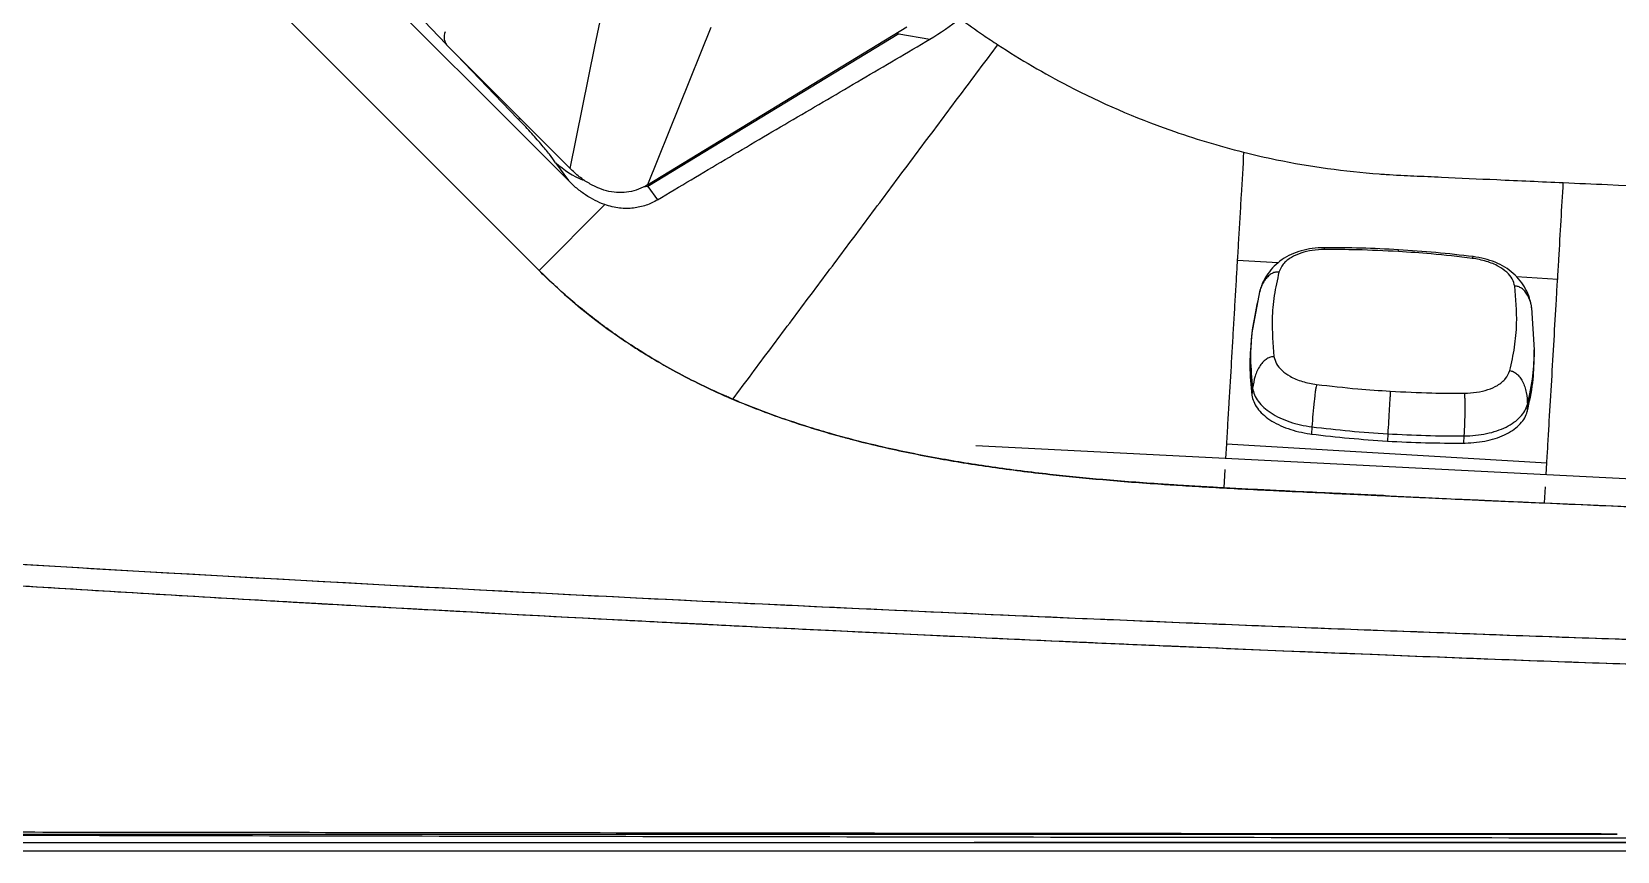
# Model space of a CAD drawing. Extents: x -2 to 78, y -19 to 124.
# Drawn here: x 5.04 to 18.63, y 0 to 7.02 of the extents above; entities that cross this region are included whole.
import ezdxf

# ---------------------------------------------------------------- set-up
doc = ezdxf.new("R2010")
doc.units = 0
doc.header["$MEASUREMENT"] = 0
doc.layers.add('1', color=4, linetype='Continuous')
doc.layers.add('GEOMETRY', color=2, linetype='Continuous', lineweight=25)

# ---------------------------------------------------------------- blocks, each defined once
blk = doc.blocks.new('2026 BEAM 220')
at = {"layer": 'GEOMETRY'}
for p, q in [((4.977, 11.369), (11.369, 4.977)), ((4.977, 11.369), (11.369, 4.977)), ((11.848, 6.896), (11.958, 7.432)), ((10.385, 7.111), (10.574, 6.915)), ((12.299, 5.71), (14.521, 7.062)), ((12.84, 7.057), (12.299, 5.71)), ((14.451, 7.004), (12.301, 5.696)), ((14.433, 7.008), (14.451, 7.004)), ((14.451, 7.004), (14.717, 6.958)), ((14.717, 6.958), (14.718, 6.958)), ((10.588, 6.897), (11.634, 5.851)), ((10.663, 6.822), (11.185, 6.279)), ((11.634, 5.851), (11.848, 6.896)), ((11.511, 5.899), (11.62, 5.746)), ((12.301, 5.696), (12.265, 5.69)), ((12.301, 5.696), (12.383, 5.581)), ((11.932, 5.54), (11.369, 4.977)), ((17.701, 5.041), (17.351, 5.062)), ((20.097, 4.9), (19.745, 4.921)), ((17.542, 4.794), (17.477, 4.441)), ((17.547, 4.807), (17.542, 4.794)), ((19.875, 4.655), (19.872, 4.668)), ((19.899, 4.296), (19.875, 4.655)), ((17.477, 4.441), (17.471, 4.381)), ((19.898, 4.235), (19.899, 4.296)), ((17.483, 3.968), (17.476, 3.909)), ((19.838, 3.828), (19.837, 3.768)), ((17.974, 3.576), (17.987, 3.575)), ((17.991, 3.636), (17.987, 3.575)), ((18.641, 3.577), (18.638, 3.514)), ((19.294, 3.558), (19.291, 3.497)), ((28.785, 2.782), (15.111, 3.474)), ((17.259, 3.491), (17.252, 3.366)), ((17.259, 3.491), (20.004, 3.329)), ((19.291, 3.497), (19.304, 3.497)), ((17.246, 3.27), (17.237, 3.113)), ((19.998, 3.227), (20.004, 3.329)), ((19.984, 2.984), (19.992, 3.121)), ((2.898, 0.148), (20.608, 0.148)), ((2.898, 0.076), (15.098, 0.076)), ((77.49, 0), (2.898, 0))]:
    blk.add_line(p, q, dxfattribs=at)
at = {"layer": 'GEOMETRY', "flags": 128}
for points in [[(5.746, 11.62), (7.683, 9.683), (9.692, 7.674), (11.62, 5.746)], [(11.185, 6.279), (11.206, 6.274), (11.212, 6.273)], [(12.288, 5.704), (12.301, 5.696), (12.301, 5.696), (12.301, 5.696)]]:
    blk.add_lwpolyline(points, dxfattribs=at)
at = {"layer": 'GEOMETRY'}
blk.add_arc((12.068, 6.51), 0.826, 227.6785, 247.1813, dxfattribs=at)
blk.add_ellipse((10.653, 6.97), major_axis=(-0.0402, 0.0965), ratio=0.922128, start_param=0.683509, end_param=1.990534, dxfattribs=at)
for points in [[(14.718, 6.958), (14.809, 7.012), (14.895, 7.071), (14.976, 7.135)], [(17.991, 3.636), (18.099, 3.624), (18.315, 3.599), (18.533, 3.584), (18.641, 3.577)], [(18.641, 3.577), (18.75, 3.571), (18.968, 3.56), (19.185, 3.559), (19.294, 3.558)], [(19.984, 2.984), (20.689, 2.953), (21.371, 2.925), (22.029, 2.898)]]:
    blk.add_open_spline(points, degree=3, dxfattribs=at)
for points, knots in [([(14.976, 7.135), (15.042, 7.086), (15.149, 7.01), (15.258, 6.937), (15.3, 6.91)], [0.72083401, 0.72083401, 0.72083401, 0.72083401, 0.76910042, 0.79826641, 0.79826641, 0.79826641, 0.79826641]), ([(12.383, 5.581), (12.575, 5.696), (12.769, 5.811), (13.157, 6.041), (13.352, 6.156), (13.742, 6.385), (13.938, 6.499), (14.329, 6.729), (14.524, 6.843), (14.718, 6.958)], [0, 0, 0, 0, 0.25, 0.25, 0.5, 0.5, 0.75, 0.75, 1, 1, 1, 1]), ([(13.029, 3.873), (13.137, 4.018), (13.354, 4.308), (13.679, 4.743), (14.004, 5.177), (14.328, 5.611), (14.652, 6.044), (14.976, 6.477), (15.192, 6.765), (15.3, 6.91)], [0, 0, 0, 0, 0.142857, 0.285714, 0.428572, 0.571427, 0.714282, 0.85714, 1, 1, 1, 1]), ([(15.3, 6.91), (15.495, 6.782), (15.97, 6.505), (16.678, 6.198), (17.192, 6.043), (17.406, 5.99)], [0.22825335, 0.22825335, 0.22825335, 0.22825335, 0.25128495, 0.28253495, 0.30428159, 0.30428159, 0.30428159, 0.30428159]), ([(11.511, 5.899), (11.496, 5.921), (11.478, 5.945), (11.447, 5.985), (11.436, 5.999), (11.411, 6.028), (11.399, 6.044), (11.371, 6.076), (11.357, 6.092), (11.326, 6.127), (11.31, 6.145), (11.26, 6.201), (11.224, 6.239), (11.185, 6.279)], [0, 0, 0, 0, 0.25, 0.25, 0.375, 0.375, 0.5, 0.5, 0.625, 0.625, 0.75, 0.75, 1, 1, 1, 1]), ([(17.406, 5.99), (17.399, 5.866), (17.388, 5.682), (17.374, 5.438), (17.363, 5.257), (17.356, 5.133), (17.352, 5.068), (17.351, 5.062)], [0.6811199, 0.6811199, 0.6811199, 0.6811199, 0.8061199, 0.8686199, 0.9311199, 0.9936199, 1, 1, 1, 1]), ([(17.406, 5.99), (17.499, 5.966), (17.883, 5.879), (18.292, 5.822), (18.647, 5.798), (18.709, 5.794), (18.751, 5.792), (18.754, 5.792)], [0.18332672, 0.18332672, 0.18332672, 0.18332672, 0.19283008, 0.22212695, 0.22408008, 0.22798633, 0.22825335, 0.22825335, 0.22825335, 0.22825335]), ([(12.299, 5.71), (12.274, 5.696), (12.224, 5.669), (12.141, 5.647), (12.056, 5.641), (11.969, 5.651), (11.882, 5.678), (11.796, 5.721), (11.711, 5.778), (11.66, 5.826), (11.634, 5.851)], [0, 0, 0, 0, 0.141313, 0.273868, 0.398783, 0.51844, 0.635542, 0.752967, 0.873573, 1, 1, 1, 1]), ([(11.932, 5.54), (11.876, 5.56), (11.821, 5.588), (11.755, 5.632), (11.742, 5.641), (11.717, 5.66), (11.704, 5.67), (11.667, 5.701), (11.643, 5.723), (11.62, 5.746)], [0, 0, 0, 0, 0.5, 0.5, 0.625, 0.625, 0.75, 0.75, 1, 1, 1, 1]), ([(18.754, 5.792), (18.791, 5.79), (18.907, 5.785), (19.18, 5.772), (19.607, 5.753), (19.955, 5.737), (20.145, 5.729)], [0.13746811, 0.13746811, 0.13746811, 0.13746811, 0.14110734, 0.14891984, 0.16454484, 0.18332672, 0.18332672, 0.18332672, 0.18332672]), ([(20.097, 4.9), (20.098, 4.929), (20.102, 4.986), (20.112, 5.156), (20.126, 5.405), (20.139, 5.621), (20.145, 5.729)], [0.6877181, 0.6877181, 0.6877181, 0.6877181, 0.71875, 0.75, 0.875, 1, 1, 1, 1]), ([(20.145, 5.729), (20.272, 5.723), (20.899, 5.696), (21.527, 5.67), (22.029, 5.65)], [0.07539087, 0.07539087, 0.07539087, 0.07539087, 0.08785899, 0.13746811, 0.13746811, 0.13746811, 0.13746811]), ([(12.383, 5.581), (12.352, 5.563), (12.32, 5.547), (12.269, 5.529), (12.251, 5.524), (12.215, 5.516), (12.196, 5.513), (12.139, 5.506), (12.099, 5.506), (12.038, 5.513), (12.017, 5.517), (11.974, 5.527), (11.953, 5.533), (11.932, 5.54)], [0, 0, 0, 0, 0.25, 0.25, 0.375, 0.375, 0.5, 0.5, 0.75, 0.75, 0.875, 0.875, 1, 1, 1, 1]), ([(18.094, 5.171), (18.061, 5.17), (17.995, 5.167), (17.9, 5.147), (17.812, 5.115), (17.734, 5.071), (17.667, 5.016), (17.612, 4.95), (17.573, 4.884), (17.558, 4.838), (17.552, 4.82)], [0, 0, 0, 0, 0.137641, 0.271439, 0.402884, 0.533159, 0.661192, 0.787651, 0.913874, 1, 1, 1, 1]), ([(18.734, 5.153), (18.628, 5.159), (18.414, 5.17), (18.201, 5.171), (18.094, 5.171)], [0, 0, 0, 0, 0.499994, 1, 1, 1, 1]), ([(18.099, 5.156), (18.099, 5.161), (18.097, 5.17), (18.095, 5.17), (18.094, 5.17)], [0, 0, 0, 0, 0.525461, 1, 1, 1, 1]), ([(17.351, 5.062), (17.348, 5.009), (17.342, 4.898), (17.332, 4.728), (17.321, 4.552), (17.311, 4.376), (17.297, 4.141), (17.283, 3.906), (17.271, 3.701), (17.265, 3.598), (17.262, 3.54), (17.26, 3.509), (17.259, 3.493), (17.259, 3.491)], [0.123447, 0.123447, 0.123447, 0.123447, 0.1795668, 0.2420668, 0.3045668, 0.3670668, 0.4295668, 0.5545668, 0.6170668, 0.6483168, 0.6639418, 0.6795668, 0.6811199, 0.6811199, 0.6811199, 0.6811199]), ([(18.099, 5.156), (18.064, 5.154), (17.993, 5.151), (17.895, 5.127), (17.808, 5.088), (17.739, 5.032), (17.719, 4.986), (17.709, 4.962)], [0, 0, 0, 0, 0.186661, 0.373374, 0.560001, 0.780011, 1, 1, 1, 1]), ([(18.733, 5.138), (18.615, 5.144), (18.403, 5.155), (18.192, 5.155), (18.099, 5.156)], [0, 0, 0, 0, 0.559986, 1, 1, 1, 1]), ([(18.733, 5.138), (18.734, 5.143), (18.734, 5.152), (18.734, 5.152), (18.734, 5.152)], [0, 0, 0, 0, 0.528611, 1, 1, 1, 1]), ([(19.365, 5.08), (19.247, 5.094), (19.038, 5.118), (18.826, 5.132), (18.733, 5.138)], [0, 0, 0, 0, 0.559986, 1, 1, 1, 1]), ([(19.372, 5.095), (19.266, 5.107), (19.054, 5.132), (18.841, 5.146), (18.734, 5.153)], [0, 0, 0, 0, 0.500006, 1, 1, 1, 1]), ([(19.365, 5.08), (19.366, 5.085), (19.369, 5.094), (19.371, 5.094), (19.372, 5.094)], [0, 0, 0, 0, 0.525469, 1, 1, 1, 1]), ([(19.73, 4.842), (19.724, 4.862), (19.713, 4.904), (19.664, 4.962), (19.59, 5.015), (19.489, 5.058), (19.406, 5.073), (19.365, 5.08)], [0, 0, 0, 0, 0.186845, 0.373701, 0.560409, 0.780222, 1, 1, 1, 1]), ([(19.869, 4.681), (19.865, 4.701), (19.856, 4.748), (19.824, 4.818), (19.778, 4.89), (19.718, 4.953), (19.646, 5.006), (19.562, 5.048), (19.47, 5.079), (19.405, 5.09), (19.372, 5.095)], [0, 0, 0, 0, 0.086105, 0.212158, 0.338516, 0.466508, 0.596801, 0.728314, 0.862217, 1, 1, 1, 1]), ([(13.029, 3.873), (13.016, 3.879), (12.991, 3.89), (12.89, 3.934), (12.73, 4.008), (12.515, 4.12), (12.309, 4.239), (12.151, 4.34), (12.038, 4.417), (11.966, 4.468), (11.896, 4.52), (11.826, 4.573), (11.758, 4.627), (11.691, 4.682), (11.624, 4.739), (11.559, 4.797), (11.494, 4.855), (11.431, 4.915), (11.389, 4.956), (11.369, 4.977)], [0, 0, 0, 0, 0.020691, 0.0413, 0.163975, 0.284607, 0.403418, 0.520638, 0.564447, 0.608169, 0.651819, 0.695408, 0.738951, 0.782462, 0.825953, 0.869439, 0.912933, 0.956449, 1, 1, 1, 1]), ([(11.369, 4.977), (11.596, 4.75), (11.843, 4.547), (12.119, 4.362), (12.127, 4.357), (12.143, 4.346), (12.151, 4.341), (12.176, 4.325), (12.192, 4.314), (12.242, 4.282), (12.275, 4.262), (12.376, 4.2), (12.445, 4.161), (12.656, 4.045), (12.801, 3.973), (12.957, 3.904), (12.961, 3.902), (12.97, 3.898), (12.975, 3.897), (12.988, 3.891), (12.997, 3.887), (13.023, 3.876), (13.041, 3.868), (13.094, 3.845), (13.13, 3.831), (13.239, 3.787), (13.313, 3.759), (13.539, 3.678), (13.695, 3.628), (13.859, 3.58), (13.861, 3.58), (13.866, 3.579), (13.868, 3.578), (13.875, 3.576), (13.879, 3.575), (13.893, 3.571), (13.902, 3.568), (13.93, 3.561), (13.948, 3.556), (14.003, 3.54), (14.041, 3.531), (14.154, 3.501), (14.23, 3.483), (14.465, 3.429), (14.626, 3.396), (14.796, 3.365), (14.798, 3.365), (14.802, 3.364), (14.805, 3.364), (14.811, 3.362), (14.816, 3.361), (14.83, 3.359), (14.839, 3.357), (14.867, 3.352), (14.885, 3.349), (14.942, 3.34), (14.979, 3.333), (15.094, 3.315), (15.172, 3.303), (15.409, 3.269), (15.574, 3.248), (15.747, 3.229), (15.749, 3.229), (15.754, 3.228), (15.756, 3.228), (15.763, 3.227), (15.767, 3.227), (15.781, 3.225), (15.79, 3.224), (15.817, 3.221), (15.836, 3.219), (15.891, 3.214), (15.929, 3.21), (16.043, 3.199), (16.12, 3.191), (16.36, 3.17), (16.527, 3.157), (16.704, 3.145), (16.704, 3.145), (16.706, 3.145), (16.707, 3.145), (16.71, 3.145), (16.712, 3.145), (16.719, 3.144), (16.723, 3.144), (16.735, 3.143), (16.744, 3.143), (16.769, 3.141), (16.786, 3.14), (16.838, 3.137), (16.874, 3.134), (16.983, 3.128), (17.059, 3.123), (17.299, 3.109), (17.474, 3.1), (17.663, 3.091), (17.663, 3.091), (17.663, 3.091), (17.664, 3.091), (17.665, 3.091), (17.666, 3.091), (17.668, 3.091), (17.669, 3.091), (17.674, 3.091), (17.677, 3.091), (17.686, 3.09), (17.692, 3.09), (17.713, 3.089), (17.727, 3.088), (17.774, 3.086), (17.81, 3.084), (17.93, 3.079), (18.027, 3.074), (18.146, 3.069), (18.148, 3.068), (18.155, 3.068), (18.158, 3.068), (18.167, 3.068), (18.173, 3.067), (18.192, 3.066), (18.204, 3.066), (18.24, 3.064), (18.263, 3.063), (18.331, 3.06), (18.374, 3.058), (18.494, 3.052), (18.563, 3.049), (18.622, 3.046)], [0, 0, 0, 0, 0.125, 0.125, 0.128906, 0.128906, 0.132812, 0.132812, 0.140625, 0.140625, 0.15625, 0.15625, 0.1875, 0.1875, 0.25, 0.25, 0.251953, 0.251953, 0.253906, 0.253906, 0.257812, 0.257812, 0.265625, 0.265625, 0.28125, 0.28125, 0.3125, 0.3125, 0.375, 0.375, 0.375977, 0.375977, 0.376953, 0.376953, 0.378906, 0.378906, 0.382812, 0.382812, 0.390625, 0.390625, 0.40625, 0.40625, 0.4375, 0.4375, 0.5, 0.5, 0.500977, 0.500977, 0.501953, 0.501953, 0.503906, 0.503906, 0.507812, 0.507812, 0.515625, 0.515625, 0.53125, 0.53125, 0.5625, 0.5625, 0.625, 0.625, 0.625977, 0.625977, 0.626953, 0.626953, 0.628906, 0.628906, 0.632812, 0.632812, 0.640625, 0.640625, 0.65625, 0.65625, 0.6875, 0.6875, 0.75, 0.75, 0.750488, 0.750488, 0.750977, 0.750977, 0.751953, 0.751953, 0.753906, 0.753906, 0.757812, 0.757812, 0.765625, 0.765625, 0.78125, 0.78125, 0.8125, 0.8125, 0.875, 0.875, 0.875244, 0.875244, 0.875488, 0.875488, 0.875977, 0.875977, 0.876953, 0.876953, 0.878906, 0.878906, 0.882812, 0.882812, 0.890625, 0.890625, 0.90625, 0.90625, 0.9375, 0.9375, 0.938477, 0.938477, 0.939453, 0.939453, 0.941406, 0.941406, 0.945312, 0.945312, 0.953125, 0.953125, 0.96875, 0.96875, 1, 1, 1, 1]), ([(17.709, 4.962), (17.699, 4.963), (17.678, 4.963), (17.647, 4.951), (17.617, 4.929), (17.579, 4.885), (17.553, 4.838), (17.545, 4.8), (17.544, 4.793)], [0, 0, 0, 0, 0.1003085, 0.2166074, 0.3566044, 0.5228516, 0.916773, 1, 1, 1, 1]), ([(17.709, 4.962), (17.694, 4.895), (17.665, 4.762), (17.643, 4.52), (17.657, 4.345), (17.666, 4.238)], [0, 0, 0, 0, 0.280017, 0.560061, 1, 1, 1, 1]), ([(20.004, 3.329), (20.004, 3.333), (20.005, 3.351), (20.007, 3.383), (20.011, 3.441), (20.017, 3.542), (20.029, 3.744), (20.046, 4.033), (20.066, 4.38), (20.081, 4.639), (20.091, 4.813), (20.095, 4.871), (20.097, 4.9), (20.097, 4.9)], [0.1212453, 0.1212453, 0.1212453, 0.1212453, 0.125, 0.140625, 0.15625, 0.1875, 0.25, 0.375, 0.5, 0.625, 0.65625, 0.6875, 0.6877181, 0.6877181, 0.6877181, 0.6877181]), ([(19.687, 4.118), (19.702, 4.184), (19.731, 4.318), (19.754, 4.56), (19.739, 4.735), (19.73, 4.842)], [0, 0, 0, 0, 0.280017, 0.560061, 1, 1, 1, 1]), ([(19.874, 4.655), (19.873, 4.661), (19.87, 4.7), (19.85, 4.749), (19.818, 4.798), (19.791, 4.823), (19.761, 4.839), (19.74, 4.841), (19.73, 4.842)], [0, 0, 0, 0, 0.082697, 0.476817, 0.643179, 0.783282, 0.899659, 1, 1, 1, 1]), ([(17.527, 4.714), (17.509, 4.632), (17.474, 4.468), (17.459, 4.219), (17.475, 4.052), (17.483, 3.968)], [0, 0, 0, 0, 0.333331, 0.666669, 1, 1, 1, 1]), ([(17.472, 4.381), (17.466, 4.307), (17.452, 4.15), (17.468, 3.992), (17.476, 3.909)], [0, 0, 0, 0, 0.471898, 1, 1, 1, 1]), ([(17.666, 4.238), (17.656, 4.237), (17.635, 4.235), (17.603, 4.219), (17.573, 4.194), (17.535, 4.145), (17.499, 4.068), (17.489, 4.002), (17.483, 3.968)], [0, 0, 0, 0, 0.075054, 0.162074, 0.266825, 0.391217, 0.685963, 1, 1, 1, 1]), ([(17.666, 4.238), (17.672, 4.217), (17.683, 4.176), (17.732, 4.118), (17.806, 4.065), (17.907, 4.021), (17.99, 4.007), (18.031, 4)], [0, 0, 0, 0, 0.1868454, 0.373701, 0.5604087, 0.7802215, 1, 1, 1, 1]), ([(19.837, 3.768), (19.855, 3.85), (19.89, 4.005), (19.894, 4.162), (19.897, 4.236)], [0, 0, 0, 0, 0.529352, 1, 1, 1, 1]), ([(19.838, 3.828), (19.856, 3.91), (19.891, 4.065), (19.895, 4.223), (19.897, 4.297)], [0, 0, 0, 0, 0.527509, 1, 1, 1, 1]), ([(19.297, 3.924), (19.332, 3.926), (19.404, 3.929), (19.501, 3.953), (19.588, 3.992), (19.658, 4.048), (19.677, 4.094), (19.687, 4.118)], [0, 0, 0, 0, 0.186661, 0.373374, 0.560001, 0.780011, 1, 1, 1, 1]), ([(19.687, 4.118), (19.697, 4.115), (19.718, 4.111), (19.748, 4.091), (19.774, 4.062), (19.807, 4.009), (19.833, 3.929), (19.836, 3.862), (19.838, 3.828)], [0, 0, 0, 0, 0.075043, 0.162079, 0.26686, 0.391279, 0.686033, 1, 1, 1, 1]), ([(17.483, 3.968), (17.487, 3.949), (17.496, 3.911), (17.529, 3.855), (17.577, 3.802), (17.639, 3.754), (17.715, 3.712), (17.8, 3.678), (17.892, 3.651), (17.958, 3.641), (17.991, 3.636)], [0, 0, 0, 0, 0.125614, 0.249921, 0.374322, 0.500224, 0.626008, 0.750296, 0.874495, 1, 1, 1, 1]), ([(18.031, 4), (18.03, 3.993), (18.027, 3.979), (18.021, 3.946), (18.016, 3.905), (18.008, 3.835), (17.999, 3.742), (17.994, 3.672), (17.991, 3.636)], [0, 0, 0, 0, 0.075049, 0.162076, 0.266841, 0.391246, 0.685996, 1, 1, 1, 1]), ([(18.031, 4), (18.149, 3.986), (18.359, 3.962), (18.57, 3.948), (18.663, 3.942)], [0, 0, 0, 0, 0.559986, 1, 1, 1, 1]), ([(18.663, 3.942), (18.663, 3.935), (18.662, 3.921), (18.66, 3.887), (18.657, 3.846), (18.653, 3.777), (18.648, 3.682), (18.643, 3.613), (18.641, 3.577)], [0, 0, 0, 0, 0.075048, 0.162077, 0.266843, 0.39125, 0.686, 1, 1, 1, 1]), ([(18.663, 3.942), (18.781, 3.936), (18.993, 3.925), (19.204, 3.924), (19.297, 3.924)], [0, 0, 0, 0, 0.559986, 1, 1, 1, 1]), ([(17.237, 3.113), (17.188, 3.116), (17.094, 3.121), (16.957, 3.129), (16.827, 3.137), (16.575, 3.154), (16.215, 3.181), (15.731, 3.229), (15.262, 3.287), (14.863, 3.351), (14.549, 3.412), (14.311, 3.463), (14.08, 3.519), (13.898, 3.569), (13.76, 3.61), (13.664, 3.639), (13.569, 3.67), (13.476, 3.701), (13.384, 3.733), (13.293, 3.767), (13.204, 3.801), (13.115, 3.837), (13.057, 3.861), (13.029, 3.873)], [0, 0, 0, 0, 0.033824, 0.065864, 0.096118, 0.124588, 0.241728, 0.34826, 0.464047, 0.571926, 0.630295, 0.687007, 0.742095, 0.795597, 0.81919, 0.842553, 0.86569, 0.888605, 0.911302, 0.933786, 0.95606, 0.97813, 1, 1, 1, 1]), ([(17.476, 3.909), (17.481, 3.89), (17.489, 3.852), (17.522, 3.796), (17.568, 3.744), (17.629, 3.696), (17.702, 3.654), (17.786, 3.62), (17.877, 3.593), (17.941, 3.582), (17.974, 3.576)], [0, 0, 0, 0, 0.125117, 0.2502166, 0.375217, 0.5000282, 0.6248184, 0.7497946, 0.8748885, 1, 1, 1, 1]), ([(19.297, 3.924), (19.298, 3.917), (19.299, 3.903), (19.301, 3.869), (19.301, 3.828), (19.301, 3.758), (19.299, 3.664), (19.296, 3.594), (19.294, 3.558)], [0, 0, 0, 0, 0.075048, 0.162077, 0.266845, 0.391253, 0.686004, 1, 1, 1, 1]), ([(19.294, 3.558), (19.327, 3.559), (19.394, 3.562), (19.489, 3.577), (19.577, 3.601), (19.657, 3.633), (19.725, 3.674), (19.778, 3.721), (19.818, 3.772), (19.831, 3.809), (19.838, 3.828)], [0, 0, 0, 0, 0.125505, 0.249704, 0.373992, 0.499776, 0.625678, 0.750079, 0.874386, 1, 1, 1, 1]), ([(19.304, 3.497), (19.337, 3.499), (19.403, 3.502), (19.496, 3.518), (19.583, 3.542), (19.661, 3.575), (19.726, 3.615), (19.779, 3.662), (19.818, 3.713), (19.831, 3.75), (19.837, 3.768)], [0, 0, 0, 0, 0.125112, 0.250206, 0.375182, 0.499972, 0.624783, 0.749783, 0.874883, 1, 1, 1, 1]), ([(17.987, 3.575), (18.095, 3.562), (18.311, 3.537), (18.529, 3.522), (18.638, 3.514)], [0, 0, 0, 0, 0.499999, 1, 1, 1, 1]), ([(18.638, 3.514), (18.747, 3.509), (18.964, 3.498), (19.182, 3.497), (19.291, 3.497)], [0, 0, 0, 0, 0.500001, 1, 1, 1, 1]), ([(18.622, 3.046), (18.578, 3.048), (18.481, 3.053), (18.321, 3.06), (18.108, 3.07), (17.885, 3.081), (17.651, 3.092), (17.447, 3.102), (17.305, 3.109), (17.237, 3.113)], [0, 0, 0, 0, 0.095066, 0.210566, 0.3465, 0.557276, 0.693, 0.851433, 1, 1, 1, 1]), ([(18.622, 3.046), (18.654, 3.044), (18.739, 3.04), (18.901, 3.033), (19.13, 3.022), (19.397, 3.01), (19.689, 2.997), (19.883, 2.989), (19.984, 2.984)], [0, 0, 0, 0, 0.069705, 0.188516, 0.356434, 0.573457, 0.777112, 1, 1, 1, 1]), ([(18.622, 3.046), (18.694, 3.042), (18.902, 3.033), (19.29, 3.015), (19.335, 3.013), (19.389, 3.011), (19.394, 3.011), (19.401, 3.01), (19.402, 3.01), (19.403, 3.01), (19.404, 3.01), (19.405, 3.01), (19.406, 3.01), (19.408, 3.01), (19.41, 3.01), (19.418, 3.009), (19.424, 3.009), (19.444, 3.008), (19.457, 3.008), (19.523, 3.005), (19.577, 3.002), (19.744, 2.995), (19.861, 2.99), (19.984, 2.984)], [0.0000001, 0.0000001, 0.0000001, 0.0000001, 0.5, 0.5, 0.5625, 0.5625, 0.5703125, 0.5703125, 0.5712891, 0.5712891, 0.5722656, 0.5722656, 0.5742188, 0.5742188, 0.578125, 0.578125, 0.59375, 0.59375, 0.625, 0.625, 0.75, 0.75, 1, 1, 1, 1]), ([(19.984, 2.984), (20.124, 2.978), (20.402, 2.966), (20.817, 2.948), (21.226, 2.931), (21.629, 2.914), (21.896, 2.904), (22.029, 2.898)], [0, 0, 0, 0, 0.205451, 0.408176, 0.608176, 0.805451, 1, 1, 1, 1]), ([(29.244, 1.587), (29.091, 1.59), (28.786, 1.596), (28.329, 1.605), (27.872, 1.615), (27.416, 1.625), (26.959, 1.635), (26.503, 1.646), (26.047, 1.657), (25.591, 1.668), (25.135, 1.68), (24.68, 1.692), (24.224, 1.704), (23.769, 1.717), (23.315, 1.73), (22.86, 1.744), (22.406, 1.758), (21.952, 1.772), (21.498, 1.787), (21.044, 1.802), (20.59, 1.817), (20.137, 1.833), (19.684, 1.849), (19.231, 1.866), (18.778, 1.883), (18.326, 1.9), (17.873, 1.917), (17.421, 1.935), (16.969, 1.953), (16.518, 1.972), (15.667, 2.008), (14.417, 2.063), (12.77, 2.14), (11.125, 2.223), (9.48, 2.31), (7.836, 2.402), (6.465, 2.484), (5.506, 2.543), (5.04, 2.572), (4.807, 2.587), (4.67, 2.595), (4.448, 2.609), (4.133, 2.631), (3.787, 2.656), (3.511, 2.678), (3.302, 2.695), (3.1, 2.712), (2.968, 2.723), (2.903, 2.729)], [0, 0, 0, 0, 0.017347, 0.034687, 0.052019, 0.069343, 0.08666, 0.103968, 0.12127, 0.138563, 0.155849, 0.173128, 0.190398, 0.207661, 0.224917, 0.242165, 0.259405, 0.276638, 0.293863, 0.311081, 0.328291, 0.345494, 0.362689, 0.379877, 0.397057, 0.41423, 0.431395, 0.448553, 0.465704, 0.482847, 0.499982, 0.562618, 0.625164, 0.687621, 0.74999, 0.812526, 0.874994, 0.906245, 0.921871, 0.928122, 0.932809, 0.937497, 0.953368, 0.968748, 0.976946, 0.984887, 0.992571, 1, 1, 1, 1]), ([(29.244, 1.587), (25.156, 1.665), (21.069, 1.786), (14.941, 2.036), (12.899, 2.131), (8.816, 2.344), (6.775, 2.462), (4.735, 2.591)], [0, 0, 0, 0, 0.5, 0.5, 0.75, 0.75, 1, 1, 1, 1]), ([(2.886, 2.538), (3.082, 2.525), (3.291, 2.511), (3.625, 2.488), (3.739, 2.481), (3.973, 2.465), (4.093, 2.457), (4.275, 2.445), (4.336, 2.441), (4.428, 2.435), (4.458, 2.433), (4.497, 2.43), (4.504, 2.43), (4.516, 2.429), (4.52, 2.429), (4.525, 2.428), (4.527, 2.428), (4.531, 2.428), (4.533, 2.428), (4.56, 2.426), (4.627, 2.422), (4.962, 2.4), (5.361, 2.373), (6.009, 2.332), (6.084, 2.327), (6.239, 2.318), (6.317, 2.313), (6.555, 2.298), (6.715, 2.288), (7.205, 2.258), (7.543, 2.237), (8.238, 2.195), (8.597, 2.174), (9.057, 2.148), (9.15, 2.142), (9.291, 2.134), (9.338, 2.131), (9.432, 2.126), (9.478, 2.123), (9.722, 2.11), (9.943, 2.097), (10.69, 2.056), (11.296, 2.023), (12.19, 1.976), (12.375, 1.967), (12.615, 1.954), (12.664, 1.952), (12.762, 1.947), (12.811, 1.944), (12.957, 1.937), (13.053, 1.932), (13.523, 1.909), (13.874, 1.892), (14.849, 1.845), (15.395, 1.82), (15.894, 1.798), (15.948, 1.795), (16.053, 1.791), (16.103, 1.788), (16.255, 1.782), (16.356, 1.777), (16.656, 1.764), (16.852, 1.756), (17.816, 1.715), (18.531, 1.686), (19.357, 1.654), (19.519, 1.648), (19.841, 1.636), (20, 1.63), (20.475, 1.613), (20.786, 1.602), (21.396, 1.58), (21.696, 1.57), (22.137, 1.555), (22.282, 1.551), (22.571, 1.541), (22.713, 1.537), (25.131, 1.46), (27.259, 1.407), (29.239, 1.368)], [0, 0, 0, 0, 0.25, 0.25, 0.375, 0.375, 0.5, 0.5, 0.5625, 0.5625, 0.59375, 0.59375, 0.601562, 0.601562, 0.605469, 0.605469, 0.607422, 0.607422, 0.609375, 0.609375, 0.625, 0.625, 0.65625, 0.65625, 0.660156, 0.660156, 0.664062, 0.664062, 0.671875, 0.671875, 0.6875, 0.6875, 0.703125, 0.703125, 0.707031, 0.707031, 0.708984, 0.708984, 0.710938, 0.710938, 0.71875, 0.71875, 0.734375, 0.734375, 0.738281, 0.738281, 0.739258, 0.739258, 0.740234, 0.740234, 0.742188, 0.742188, 0.75, 0.75, 0.765625, 0.765625, 0.767578, 0.767578, 0.769531, 0.769531, 0.773438, 0.773438, 0.78125, 0.78125, 0.8125, 0.8125, 0.820312, 0.820312, 0.828125, 0.828125, 0.84375, 0.84375, 0.859375, 0.859375, 0.867188, 0.867188, 0.875, 0.875, 1, 1, 1, 1]), ([(4.723, 2.415), (6.764, 2.281), (8.806, 2.158), (12.89, 1.937), (14.933, 1.838), (21.062, 1.576), (25.15, 1.449), (29.239, 1.368)], [0, 0, 0, 0, 0.25, 0.25, 0.5, 0.5, 1, 1, 1, 1]), ([(20.608, 0.148), (17.656, 0.15), (14.705, 0.153), (10.277, 0.159), (8.801, 0.16), (6.588, 0.163), (5.481, 0.165), (4.189, 0.166), (3.544, 0.167), (3.221, 0.168), (3.082, 0.168), (2.99, 0.168), (2.944, 0.168), (2.898, 0.168)], [0, 0, 0, 0, 0.5, 0.5, 0.75, 0.75, 0.875, 0.9375, 0.96875, 0.984375, 0.992188, 0.992188, 1, 1, 1, 1]), ([(77.441, 0.144), (77.438, 0.144), (77.435, 0.144), (77.429, 0.144), (77.419, 0.144), (77.398, 0.143), (77.356, 0.143), (77.271, 0.143), (77.101, 0.143), (76.762, 0.142), (76.083, 0.141), (74.725, 0.138), (73.561, 0.135), (71.233, 0.131), (69.681, 0.128), (65.025, 0.12), (61.921, 0.115), (55.713, 0.108), (52.61, 0.106), (46.402, 0.103), (43.298, 0.102), (37.09, 0.102), (33.986, 0.103), (27.778, 0.106), (24.675, 0.108), (18.467, 0.115), (15.363, 0.12), (9.155, 0.13), (6.051, 0.137), (2.947, 0.144)], [0, 0, 0, 0, 0.000122, 0.000122, 0.000244, 0.000488, 0.000977, 0.001953, 0.003906, 0.007813, 0.015625, 0.03125, 0.0625, 0.0625, 0.125, 0.125, 0.25, 0.25, 0.375, 0.375, 0.5, 0.5, 0.625, 0.625, 0.75, 0.75, 0.875, 0.875, 1, 1, 1, 1]), ([(2.898, 0.074), (2.922, 0.074), (2.947, 0.074), (2.995, 0.074), (3.068, 0.074), (3.238, 0.074), (3.578, 0.074), (4.258, 0.074), (5.618, 0.074), (6.783, 0.074), (9.114, 0.074), (10.668, 0.075), (15.33, 0.075), (18.438, 0.075), (27.762, 0.076), (33.978, 0.076), (46.41, 0.076), (52.626, 0.076), (61.95, 0.075), (65.058, 0.075), (69.72, 0.075), (71.274, 0.074), (73.605, 0.074), (74.77, 0.074), (76.13, 0.074), (76.81, 0.074), (77.15, 0.074), (77.32, 0.074), (77.393, 0.074), (77.441, 0.074), (77.466, 0.074), (77.49, 0.074)], [0, 0, 0, 0, 0.000977, 0.000977, 0.001953, 0.003906, 0.007812, 0.015625, 0.03125, 0.0625, 0.0625, 0.125, 0.125, 0.25, 0.25, 0.5, 0.5, 0.75, 0.75, 0.875, 0.875, 0.9375, 0.9375, 0.96875, 0.984375, 0.992187, 0.996094, 0.998047, 0.999023, 0.999023, 1, 1, 1, 1]), ([(2.898, 0.074), (2.906, 0.074), (2.913, 0.074), (2.924, 0.074), (2.928, 0.074), (2.935, 0.074), (2.939, 0.074), (2.952, 0.074), (2.96, 0.074), (2.976, 0.074), (2.984, 0.074), (3.008, 0.074), (3.024, 0.074), (3.103, 0.074), (3.166, 0.074), (3.356, 0.074), (3.481, 0.074), (3.855, 0.074), (4.101, 0.074), (4.833, 0.074), (5.31, 0.074), (6.25, 0.074), (6.712, 0.074), (7.394, 0.074), (7.619, 0.074), (8.066, 0.074), (8.289, 0.074), (9.395, 0.074), (10.26, 0.075), (11.527, 0.075), (11.944, 0.075), (12.769, 0.075), (13.179, 0.075), (15.218, 0.075), (16.81, 0.075), (19.138, 0.075), (19.904, 0.075), (21.039, 0.075), (21.414, 0.075), (22.162, 0.075), (22.535, 0.075), (24.395, 0.076), (25.868, 0.076), (28.055, 0.076), (28.78, 0.076), (29.862, 0.076), (30.221, 0.076), (30.939, 0.076), (31.297, 0.076), (34.515, 0.076), (37.36, 0.076), (40.188, 0.076)], [0, 0, 0, 0, 0.0004883, 0.0004883, 0.0007324, 0.0007324, 0.0009766, 0.0009766, 0.0012207, 0.0012207, 0.0014648, 0.0014648, 0.0019531, 0.0019531, 0.0039062, 0.0039062, 0.0078125, 0.0078125, 0.015625, 0.015625, 0.03125, 0.03125, 0.046875, 0.046875, 0.0546875, 0.0546875, 0.0625, 0.0625, 0.09375, 0.09375, 0.109375, 0.109375, 0.125, 0.125, 0.1875, 0.1875, 0.21875, 0.21875, 0.234375, 0.234375, 0.25, 0.25, 0.3125, 0.3125, 0.34375, 0.34375, 0.359375, 0.359375, 0.375, 0.375, 0.4998972, 0.4998972, 0.4998972, 0.4998972]), ([(40.188, 0.076), (39.789, 0.076), (38.723, 0.076), (36.99, 0.076), (34.99, 0.076), (32.99, 0.076), (30.99, 0.076), (28.99, 0.076), (26.323, 0.076), (23.657, 0.076), (20.99, 0.076), (18.99, 0.076), (17.026, 0.076), (15.728, 0.076), (15.098, 0.076)], [0, 0, 0, 0, 0.04775, 0.127462, 0.207174, 0.286886, 0.366597, 0.446309, 0.526021, 0.685445, 0.765156, 0.844868, 0.92458, 1, 1, 1, 1])]:
    blk.add_open_spline(points, degree=3, knots=knots, dxfattribs=at)

msp = doc.modelspace()

# ---------------------------------------------------------------- block references
at = {"layer": '1'}
msp.add_blockref('2026 BEAM 220', (-1.98, 0), dxfattribs=at)

doc.saveas('drawing.dxf')
